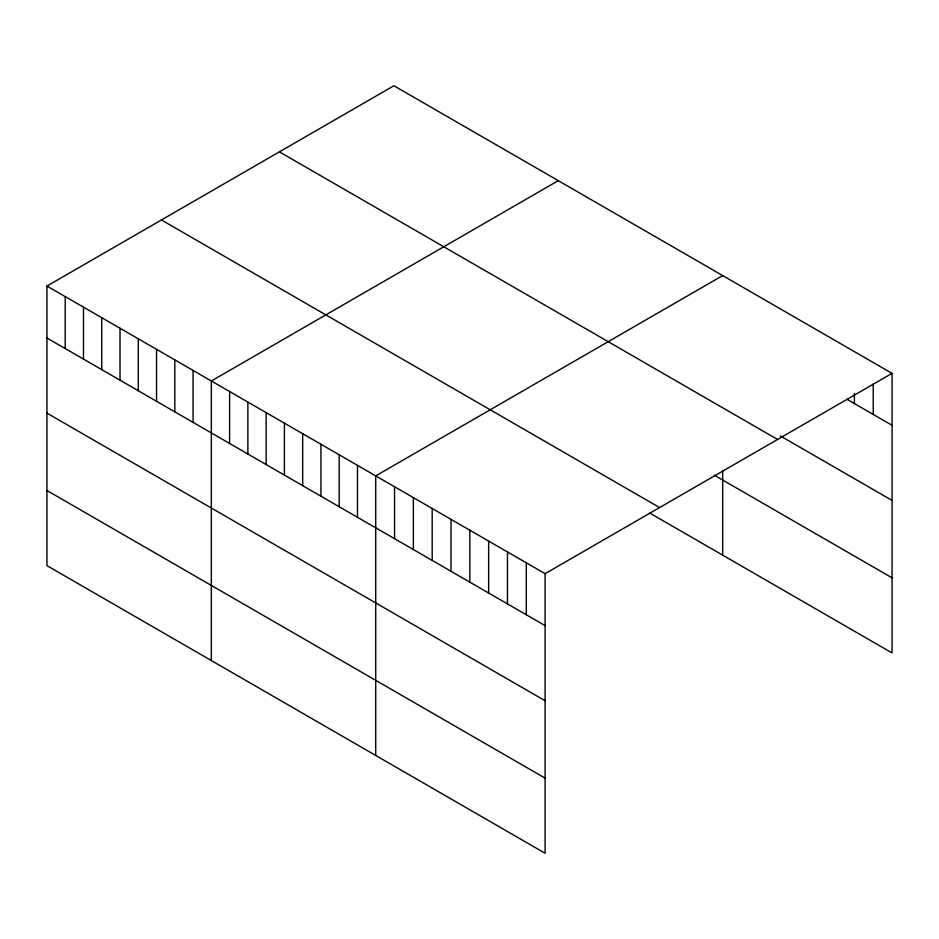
<?xml version="1.0" encoding="UTF-8"?>
<svg xmlns="http://www.w3.org/2000/svg" width="939" height="939" viewBox="0 0 939 939"><rect width="100%" height="100%" fill="white"/><g stroke="black" fill="none" stroke-linecap="round" stroke-linejoin="round"><path stroke-width="1.41" d="M46.95 286.066L545.101 573.67L545.101 853.246L46.95 565.63L46.95 286.066L393.899 85.754L892.05 373.37L892.05 652.934L649.612 512.964M558.282 180.664L211.345 380.976L211.345 660.54M722.678 275.585L375.729 475.885L375.729 755.461M545.101 573.67L892.05 373.37M846.884 399.228L892.05 425.308M780.391 435.954L892.05 500.417M279.399 151.86L777.562 439.464M714.156 475.111L892.05 577.814M161.438 219.961L659.601 507.576M46.95 338.005L545.101 625.609M46.95 413.125L545.101 700.729M46.95 490.51L545.101 778.126M873.235 384.145L873.235 414.439M854.408 393.476L854.408 403.57M722.678 470.357L722.678 555.149M526.286 562.801L526.286 614.74M507.471 551.944L507.471 603.883M488.644 541.075L488.644 593.014M469.829 530.206L469.829 582.145M451.013 519.349L451.013 571.288M432.186 508.48L432.186 560.419M413.371 497.611L413.371 549.55M394.556 486.754L394.556 538.693M357.466 465.345L357.466 517.272M339.202 454.793L339.202 506.731M320.938 444.253L320.938 496.191M302.675 433.701L302.675 485.639M284.4 423.16L284.4 475.099M266.136 412.608L266.136 464.547M247.873 402.068L247.873 454.007M229.609 391.516L229.609 443.454M193.07 370.436L193.07 422.362M174.807 359.883L174.807 411.822M156.543 349.343L156.543 401.27M138.279 338.791L138.279 390.73M120.016 328.251L120.016 380.189M101.752 317.699L101.752 369.637M83.477 307.159L83.477 359.097M65.214 296.607L65.214 348.545"/></g></svg>
